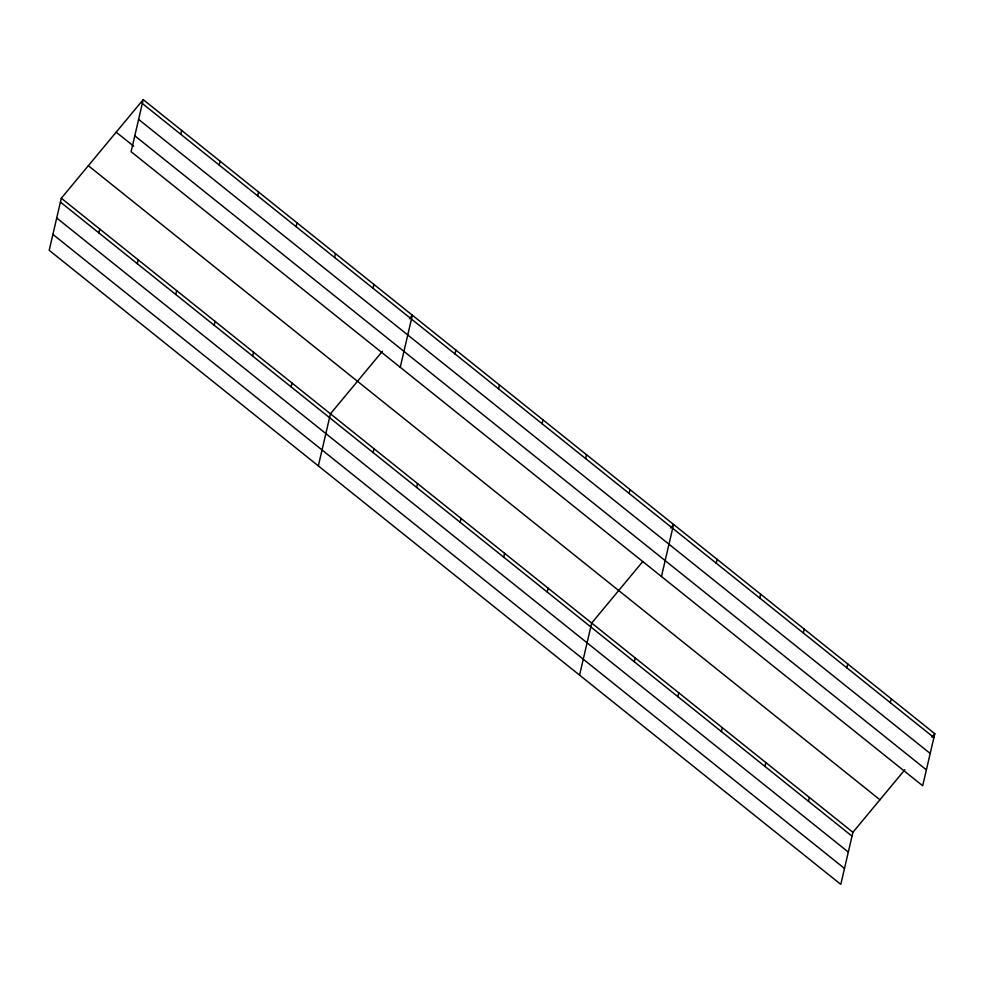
<?xml version="1.0" encoding="UTF-8"?>
<svg xmlns="http://www.w3.org/2000/svg" width="984" height="984" viewBox="0 0 984 984"><rect width="100%" height="100%" fill="white"/><g stroke="black" fill="none" stroke-linecap="round" stroke-linejoin="round"><path stroke-width="1.48" d="M143.209 99.63L131.093 151.696L922.684 785.761L934.8 733.695L143.209 99.63L61.316 198.239L49.2 250.305L840.791 884.37L852.907 832.304L904.899 769.709M98.867 232.888L99.765 229.038M137.317 263.687L138.215 259.837M180.761 134.279L181.659 130.429M175.767 294.487L176.665 290.637M219.211 165.078L220.108 161.228M214.217 325.286L215.102 321.436M257.66 195.877L258.558 192.028M252.667 356.073L253.552 352.223M296.11 226.677L297.008 222.827M291.104 386.872L292.002 383.022M334.56 257.476L335.458 253.626M318.336 465.887L330.452 413.821L382.444 351.226M373.01 288.275L373.908 284.425M373.096 452.542L373.994 448.692M400.242 367.278L412.358 315.212L409.455 318.705M416.638 487.424L417.523 483.574M454.989 353.945L455.887 350.095M460.168 522.295L461.066 518.445M498.531 388.815L499.429 384.965M503.71 557.165L504.608 553.316M542.073 423.686L542.959 419.836M547.239 592.036L548.137 588.186M585.603 458.556L586.501 454.706M579.564 675.122L591.679 623.069L642.712 561.618M629.145 493.439L630.043 489.589M634.323 661.789L635.209 657.939M661.457 576.513L673.573 524.46L670.682 527.941M677.853 696.66L678.751 692.81M716.217 563.18L717.115 559.33M721.395 731.53L722.293 727.68M759.759 598.051L760.657 594.201M764.925 766.413L765.823 762.563M803.288 632.933L804.186 629.083M808.467 801.284L809.365 797.434M846.83 667.804L847.728 663.954M890.372 702.674L891.258 698.824M931.909 737.188L934.8 733.695M142.323 103.48L933.902 737.557M138.621 119.396L930.2 753.461M134.796 135.78L926.387 769.845M116.186 132.176L133.664 146.173M88.339 165.706L879.93 799.771M61.316 198.239L852.907 832.304M60.418 202.089L852.009 836.154M56.715 218.005L848.306 852.07M52.902 234.389L844.493 868.454"/></g></svg>
